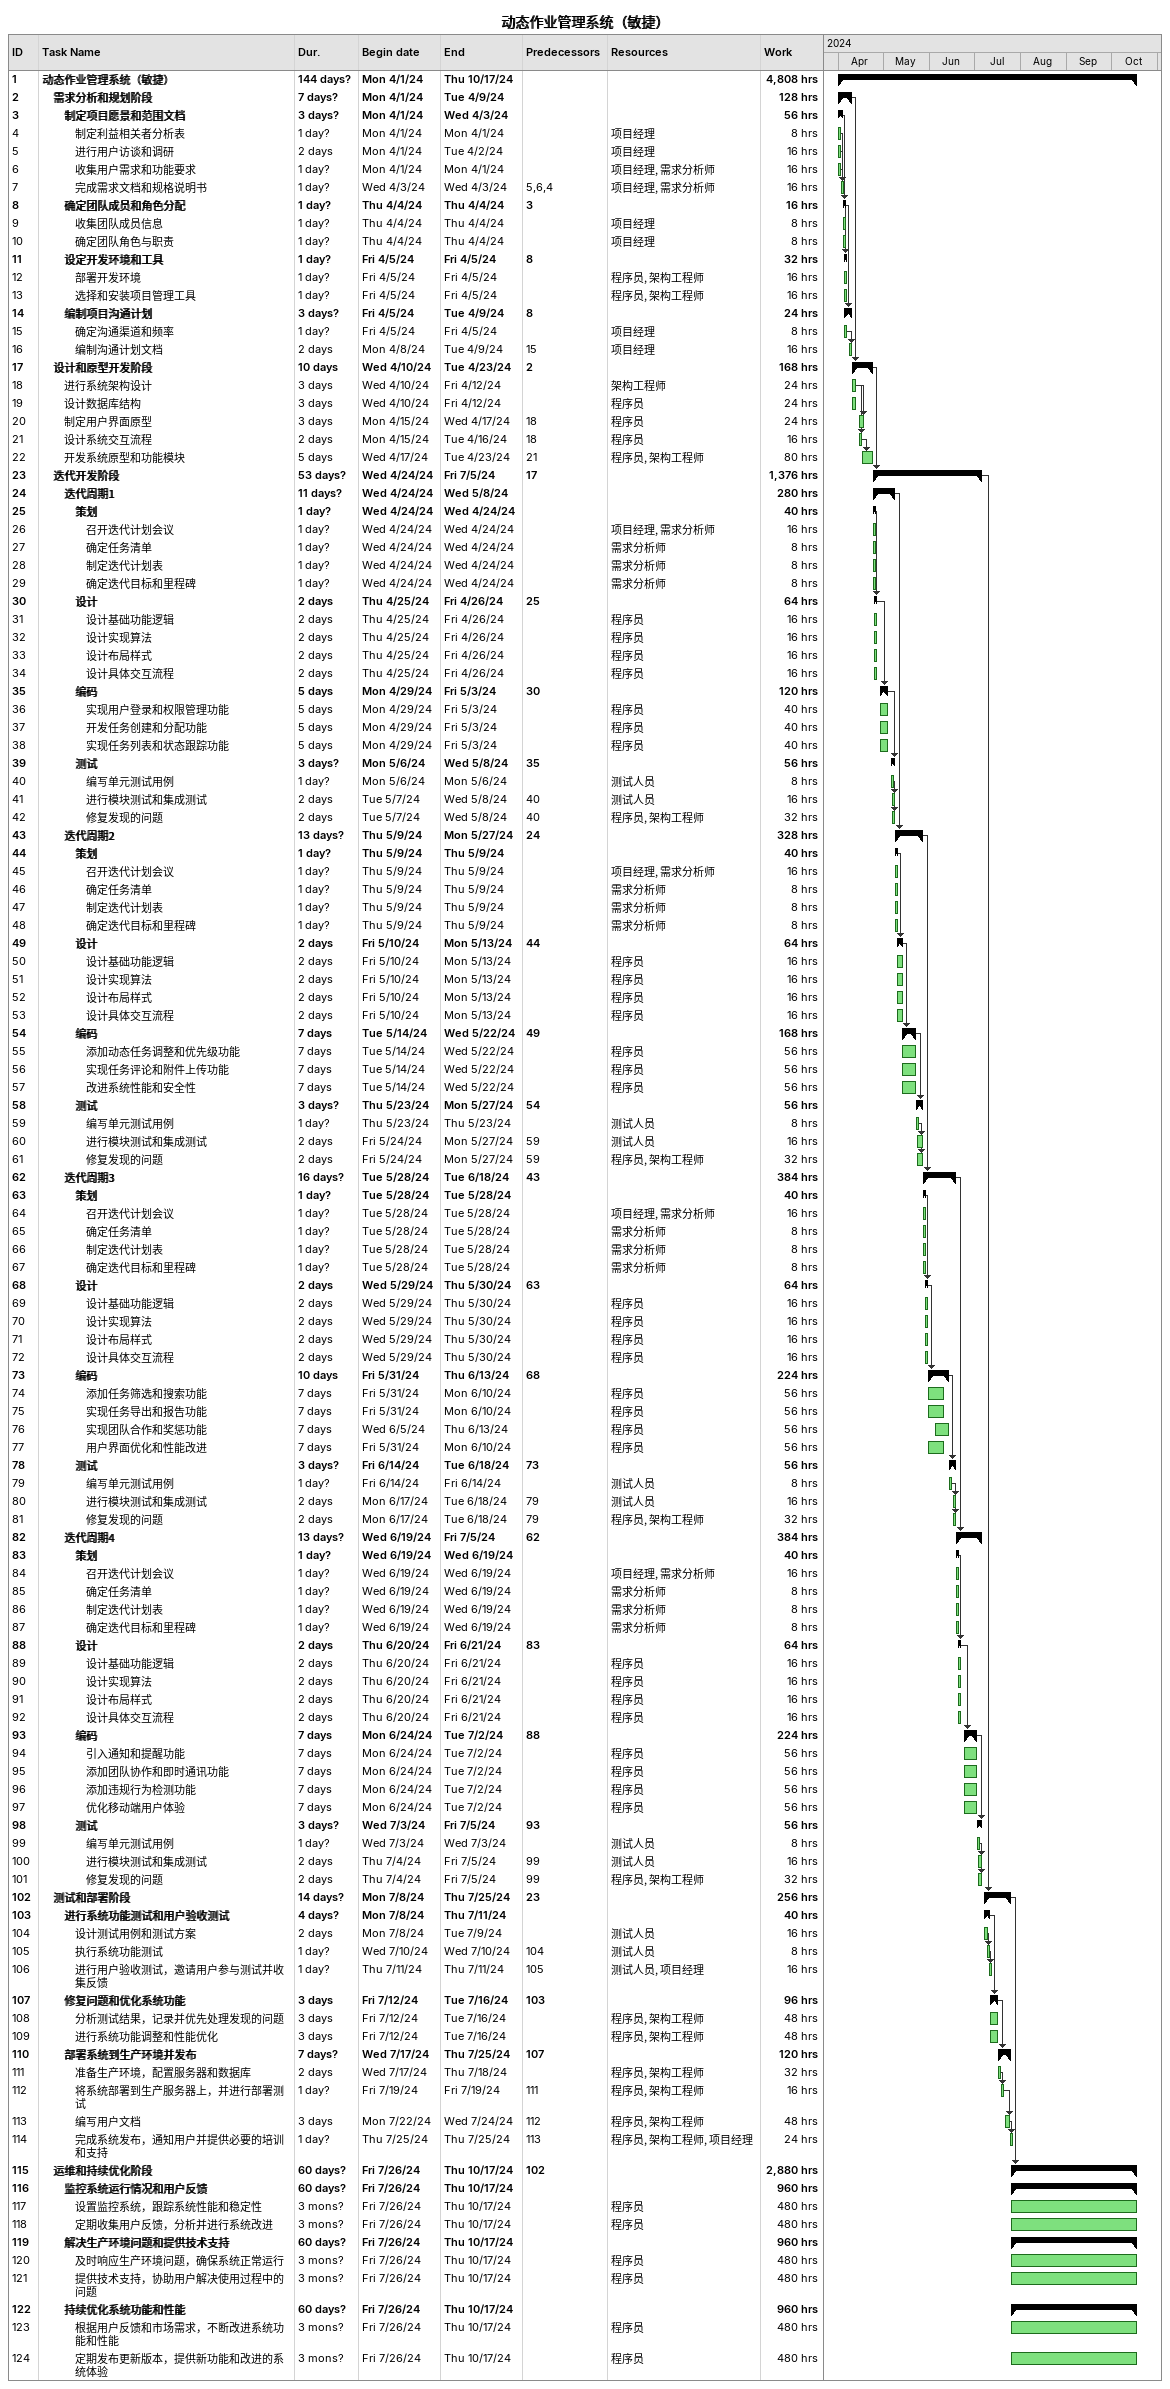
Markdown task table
动态作业管理系统（敏捷）

| ID | Level | Task | Duration | Start | Finish | Predecessors | Resources | Work (h) |
|---|---|---|---|---|---|---|---|---|
| 1 | 1 | **动态作业管理系统（敏捷）** | 144d? | 2024-04-01 | 2024-10-17 |  |  | 4808 |
| 2 | 2 | **需求分析和规划阶段** | 7d? | 2024-04-01 | 2024-04-09 |  |  | 128 |
| 3 | 3 | **制定项目愿景和范围文档** | 3d? | 2024-04-01 | 2024-04-03 |  |  | 56 |
| 4 | 4 | 制定利益相关者分析表 | 1d? | 2024-04-01 | 2024-04-01 |  | 项目经理 | 8 |
| 5 | 4 | 进行用户访谈和调研 | 2d | 2024-04-01 | 2024-04-02 |  | 项目经理 | 16 |
| 6 | 4 | 收集用户需求和功能要求 | 1d? | 2024-04-01 | 2024-04-01 |  | 项目经理, 需求分析师 | 16 |
| 7 | 4 | 完成需求文档和规格说明书 | 1d? | 2024-04-03 | 2024-04-03 | 5, 6, 4 | 项目经理, 需求分析师 | 16 |
| 8 | 3 | **确定团队成员和角色分配** | 1d? | 2024-04-04 | 2024-04-04 | 3 |  | 16 |
| 9 | 4 | 收集团队成员信息 | 1d? | 2024-04-04 | 2024-04-04 |  | 项目经理 | 8 |
| 10 | 4 | 确定团队角色与职责 | 1d? | 2024-04-04 | 2024-04-04 |  | 项目经理 | 8 |
| 11 | 3 | **设定开发环境和工具** | 1d? | 2024-04-05 | 2024-04-05 | 8 |  | 32 |
| 12 | 4 | 部署开发环境 | 1d? | 2024-04-05 | 2024-04-05 |  | 程序员, 架构工程师 | 16 |
| 13 | 4 | 选择和安装项目管理工具 | 1d? | 2024-04-05 | 2024-04-05 |  | 程序员, 架构工程师 | 16 |
| 14 | 3 | **编制项目沟通计划** | 3d? | 2024-04-05 | 2024-04-09 | 8 |  | 24 |
| 15 | 4 | 确定沟通渠道和频率 | 1d? | 2024-04-05 | 2024-04-05 |  | 项目经理 | 8 |
| 16 | 4 | 编制沟通计划文档 | 2d | 2024-04-08 | 2024-04-09 | 15 | 项目经理 | 16 |
| 17 | 2 | **设计和原型开发阶段** | 10d | 2024-04-10 | 2024-04-23 | 2 |  | 168 |
| 18 | 3 | 进行系统架构设计 | 3d | 2024-04-10 | 2024-04-12 |  | 架构工程师 | 24 |
| 19 | 3 | 设计数据库结构 | 3d | 2024-04-10 | 2024-04-12 |  | 程序员 | 24 |
| 20 | 3 | 制定用户界面原型 | 3d | 2024-04-15 | 2024-04-17 | 18 | 程序员 | 24 |
| 21 | 3 | 设计系统交互流程 | 2d | 2024-04-15 | 2024-04-16 | 18 | 程序员 | 16 |
| 22 | 3 | 开发系统原型和功能模块 | 5d | 2024-04-17 | 2024-04-23 | 21 | 程序员, 架构工程师 | 80 |
| 23 | 2 | **迭代开发阶段** | 53d? | 2024-04-24 | 2024-07-05 | 17 |  | 1376 |
| 24 | 3 | **迭代周期1** | 11d? | 2024-04-24 | 2024-05-08 |  |  | 280 |
| 25 | 4 | **策划** | 1d? | 2024-04-24 | 2024-04-24 |  |  | 40 |
| 26 | 5 | 召开迭代计划会议 | 1d? | 2024-04-24 | 2024-04-24 |  | 项目经理, 需求分析师 | 16 |
| 27 | 5 | 确定任务清单 | 1d? | 2024-04-24 | 2024-04-24 |  | 需求分析师 | 8 |
| 28 | 5 | 制定迭代计划表 | 1d? | 2024-04-24 | 2024-04-24 |  | 需求分析师 | 8 |
| 29 | 5 | 确定迭代目标和里程碑 | 1d? | 2024-04-24 | 2024-04-24 |  | 需求分析师 | 8 |
| 30 | 4 | **设计** | 2d | 2024-04-25 | 2024-04-26 | 25 |  | 64 |
| 31 | 5 | 设计基础功能逻辑 | 2d | 2024-04-25 | 2024-04-26 |  | 程序员 | 16 |
| 32 | 5 | 设计实现算法 | 2d | 2024-04-25 | 2024-04-26 |  | 程序员 | 16 |
| 33 | 5 | 设计布局样式 | 2d | 2024-04-25 | 2024-04-26 |  | 程序员 | 16 |
| 34 | 5 | 设计具体交互流程 | 2d | 2024-04-25 | 2024-04-26 |  | 程序员 | 16 |
| 35 | 4 | **编码** | 5d | 2024-04-29 | 2024-05-03 | 30 |  | 120 |
| 36 | 5 | 实现用户登录和权限管理功能 | 5d | 2024-04-29 | 2024-05-03 |  | 程序员 | 40 |
| 37 | 5 | 开发任务创建和分配功能 | 5d | 2024-04-29 | 2024-05-03 |  | 程序员 | 40 |
| 38 | 5 | 实现任务列表和状态跟踪功能 | 5d | 2024-04-29 | 2024-05-03 |  | 程序员 | 40 |
| 39 | 4 | **测试** | 3d? | 2024-05-06 | 2024-05-08 | 35 |  | 56 |
| 40 | 5 | 编写单元测试用例 | 1d? | 2024-05-06 | 2024-05-06 |  | 测试人员 | 8 |
| 41 | 5 | 进行模块测试和集成测试 | 2d | 2024-05-07 | 2024-05-08 | 40 | 测试人员 | 16 |
| 42 | 5 | 修复发现的问题 | 2d | 2024-05-07 | 2024-05-08 | 40 | 程序员, 架构工程师 | 32 |
| 43 | 3 | **迭代周期2** | 13d? | 2024-05-09 | 2024-05-27 | 24 |  | 328 |
| 44 | 4 | **策划** | 1d? | 2024-05-09 | 2024-05-09 |  |  | 40 |
| 45 | 5 | 召开迭代计划会议 | 1d? | 2024-05-09 | 2024-05-09 |  | 项目经理, 需求分析师 | 16 |
| 46 | 5 | 确定任务清单 | 1d? | 2024-05-09 | 2024-05-09 |  | 需求分析师 | 8 |
| 47 | 5 | 制定迭代计划表 | 1d? | 2024-05-09 | 2024-05-09 |  | 需求分析师 | 8 |
| 48 | 5 | 确定迭代目标和里程碑 | 1d? | 2024-05-09 | 2024-05-09 |  | 需求分析师 | 8 |
| 49 | 4 | **设计** | 2d | 2024-05-10 | 2024-05-13 | 44 |  | 64 |
| 50 | 5 | 设计基础功能逻辑 | 2d | 2024-05-10 | 2024-05-13 |  | 程序员 | 16 |
| 51 | 5 | 设计实现算法 | 2d | 2024-05-10 | 2024-05-13 |  | 程序员 | 16 |
| 52 | 5 | 设计布局样式 | 2d | 2024-05-10 | 2024-05-13 |  | 程序员 | 16 |
| 53 | 5 | 设计具体交互流程 | 2d | 2024-05-10 | 2024-05-13 |  | 程序员 | 16 |
| 54 | 4 | **编码** | 7d | 2024-05-14 | 2024-05-22 | 49 |  | 168 |
| 55 | 5 | 添加动态任务调整和优先级功能 | 7d | 2024-05-14 | 2024-05-22 |  | 程序员 | 56 |
| 56 | 5 | 实现任务评论和附件上传功能 | 7d | 2024-05-14 | 2024-05-22 |  | 程序员 | 56 |
| 57 | 5 | 改进系统性能和安全性 | 7d | 2024-05-14 | 2024-05-22 |  | 程序员 | 56 |
| 58 | 4 | **测试** | 3d? | 2024-05-23 | 2024-05-27 | 54 |  | 56 |
| 59 | 5 | 编写单元测试用例 | 1d? | 2024-05-23 | 2024-05-23 |  | 测试人员 | 8 |
| 60 | 5 | 进行模块测试和集成测试 | 2d | 2024-05-24 | 2024-05-27 | 59 | 测试人员 | 16 |
| 61 | 5 | 修复发现的问题 | 2d | 2024-05-24 | 2024-05-27 | 59 | 程序员, 架构工程师 | 32 |
| 62 | 3 | **迭代周期3** | 16d? | 2024-05-28 | 2024-06-18 | 43 |  | 384 |
| 63 | 4 | **策划** | 1d? | 2024-05-28 | 2024-05-28 |  |  | 40 |
| 64 | 5 | 召开迭代计划会议 | 1d? | 2024-05-28 | 2024-05-28 |  | 项目经理, 需求分析师 | 16 |
| 65 | 5 | 确定任务清单 | 1d? | 2024-05-28 | 2024-05-28 |  | 需求分析师 | 8 |
| 66 | 5 | 制定迭代计划表 | 1d? | 2024-05-28 | 2024-05-28 |  | 需求分析师 | 8 |
| 67 | 5 | 确定迭代目标和里程碑 | 1d? | 2024-05-28 | 2024-05-28 |  | 需求分析师 | 8 |
| 68 | 4 | **设计** | 2d | 2024-05-29 | 2024-05-30 | 63 |  | 64 |
| 69 | 5 | 设计基础功能逻辑 | 2d | 2024-05-29 | 2024-05-30 |  | 程序员 | 16 |
| 70 | 5 | 设计实现算法 | 2d | 2024-05-29 | 2024-05-30 |  | 程序员 | 16 |
| 71 | 5 | 设计布局样式 | 2d | 2024-05-29 | 2024-05-30 |  | 程序员 | 16 |
| 72 | 5 | 设计具体交互流程 | 2d | 2024-05-29 | 2024-05-30 |  | 程序员 | 16 |
| 73 | 4 | **编码** | 10d | 2024-05-31 | 2024-06-13 | 68 |  | 224 |
| 74 | 5 | 添加任务筛选和搜索功能 | 7d | 2024-05-31 | 2024-06-10 |  | 程序员 | 56 |
| 75 | 5 | 实现任务导出和报告功能 | 7d | 2024-05-31 | 2024-06-10 |  | 程序员 | 56 |
| 76 | 5 | 实现团队合作和奖惩功能 | 7d | 2024-06-05 | 2024-06-13 |  | 程序员 | 56 |
| 77 | 5 | 用户界面优化和性能改进 | 7d | 2024-05-31 | 2024-06-10 |  | 程序员 | 56 |
| 78 | 4 | **测试** | 3d? | 2024-06-14 | 2024-06-18 | 73 |  | 56 |
| 79 | 5 | 编写单元测试用例 | 1d? | 2024-06-14 | 2024-06-14 |  | 测试人员 | 8 |
| 80 | 5 | 进行模块测试和集成测试 | 2d | 2024-06-17 | 2024-06-18 | 79 | 测试人员 | 16 |
| 81 | 5 | 修复发现的问题 | 2d | 2024-06-17 | 2024-06-18 | 79 | 程序员, 架构工程师 | 32 |
| 82 | 3 | **迭代周期4** | 13d? | 2024-06-19 | 2024-07-05 | 62 |  | 384 |
| 83 | 4 | **策划** | 1d? | 2024-06-19 | 2024-06-19 |  |  | 40 |
| 84 | 5 | 召开迭代计划会议 | 1d? | 2024-06-19 | 2024-06-19 |  | 项目经理, 需求分析师 | 16 |
| 85 | 5 | 确定任务清单 | 1d? | 2024-06-19 | 2024-06-19 |  | 需求分析师 | 8 |
| 86 | 5 | 制定迭代计划表 | 1d? | 2024-06-19 | 2024-06-19 |  | 需求分析师 | 8 |
| 87 | 5 | 确定迭代目标和里程碑 | 1d? | 2024-06-19 | 2024-06-19 |  | 需求分析师 | 8 |
| 88 | 4 | **设计** | 2d | 2024-06-20 | 2024-06-21 | 83 |  | 64 |
| 89 | 5 | 设计基础功能逻辑 | 2d | 2024-06-20 | 2024-06-21 |  | 程序员 | 16 |
| 90 | 5 | 设计实现算法 | 2d | 2024-06-20 | 2024-06-21 |  | 程序员 | 16 |
| 91 | 5 | 设计布局样式 | 2d | 2024-06-20 | 2024-06-21 |  | 程序员 | 16 |
| 92 | 5 | 设计具体交互流程 | 2d | 2024-06-20 | 2024-06-21 |  | 程序员 | 16 |
| 93 | 4 | **编码** | 7d | 2024-06-24 | 2024-07-02 | 88 |  | 224 |
| 94 | 5 | 引入通知和提醒功能 | 7d | 2024-06-24 | 2024-07-02 |  | 程序员 | 56 |
| 95 | 5 | 添加团队协作和即时通讯功能 | 7d | 2024-06-24 | 2024-07-02 |  | 程序员 | 56 |
| 96 | 5 | 添加违规行为检测功能 | 7d | 2024-06-24 | 2024-07-02 |  | 程序员 | 56 |
| 97 | 5 | 优化移动端用户体验 | 7d | 2024-06-24 | 2024-07-02 |  | 程序员 | 56 |
| 98 | 4 | **测试** | 3d? | 2024-07-03 | 2024-07-05 | 93 |  | 56 |
| 99 | 5 | 编写单元测试用例 | 1d? | 2024-07-03 | 2024-07-03 |  | 测试人员 | 8 |
| 100 | 5 | 进行模块测试和集成测试 | 2d | 2024-07-04 | 2024-07-05 | 99 | 测试人员 | 16 |
| 101 | 5 | 修复发现的问题 | 2d | 2024-07-04 | 2024-07-05 | 99 | 程序员, 架构工程师 | 32 |
| 102 | 2 | **测试和部署阶段** | 14d? | 2024-07-08 | 2024-07-25 | 23 |  | 256 |
| 103 | 3 | **进行系统功能测试和用户验收测试** | 4d? | 2024-07-08 | 2024-07-11 |  |  | 40 |
| 104 | 4 | 设计测试用例和测试方案 | 2d | 2024-07-08 | 2024-07-09 |  | 测试人员 | 16 |
| 105 | 4 | 执行系统功能测试 | 1d? | 2024-07-10 | 2024-07-10 | 104 | 测试人员 | 8 |
| 106 | 4 | 进行用户验收测试，邀请用户参与测试并收集反馈 | 1d? | 2024-07-11 | 2024-07-11 | 105 | 测试人员, 项目经理 | 16 |
| 107 | 3 | **修复问题和优化系统功能** | 3d | 2024-07-12 | 2024-07-16 | 103 |  | 96 |
| 108 | 4 | 分析测试结果，记录并优先处理发现的问题 | 3d | 2024-07-12 | 2024-07-16 |  | 程序员, 架构工程师 | 48 |
| 109 | 4 | 进行系统功能调整和性能优化 | 3d | 2024-07-12 | 2024-07-16 |  | 程序员, 架构工程师 | 48 |
| 110 | 3 | **部署系统到生产环境并发布** | 7d? | 2024-07-17 | 2024-07-25 | 107 |  | 120 |
| 111 | 4 | 准备生产环境，配置服务器和数据库 | 2d | 2024-07-17 | 2024-07-18 |  | 程序员, 架构工程师 | 32 |
| 112 | 4 | 将系统部署到生产服务器上，并进行部署测试 | 1d? | 2024-07-19 | 2024-07-19 | 111 | 程序员, 架构工程师 | 16 |
| 113 | 4 | 编写用户文档 | 3d | 2024-07-22 | 2024-07-24 | 112 | 程序员, 架构工程师 | 48 |
| 114 | 4 | 完成系统发布，通知用户并提供必要的培训和支持 | 1d? | 2024-07-25 | 2024-07-25 | 113 | 程序员, 架构工程师, 项目经理 | 24 |
| 115 | 2 | **运维和持续优化阶段** | 60d? | 2024-07-26 | 2024-10-17 | 102 |  | 2880 |
| 116 | 3 | **监控系统运行情况和用户反馈** | 60d? | 2024-07-26 | 2024-10-17 |  |  | 960 |
| 117 | 4 | 设置监控系统，跟踪系统性能和稳定性 | 3mo? | 2024-07-26 | 2024-10-17 |  | 程序员 | 480 |
| 118 | 4 | 定期收集用户反馈，分析并进行系统改进 | 3mo? | 2024-07-26 | 2024-10-17 |  | 程序员 | 480 |
| 119 | 3 | **解决生产环境问题和提供技术支持** | 60d? | 2024-07-26 | 2024-10-17 |  |  | 960 |
| 120 | 4 | 及时响应生产环境问题，确保系统正常运行 | 3mo? | 2024-07-26 | 2024-10-17 |  | 程序员 | 480 |
| 121 | 4 | 提供技术支持，协助用户解决使用过程中的问题 | 3mo? | 2024-07-26 | 2024-10-17 |  | 程序员 | 480 |
| 122 | 3 | **持续优化系统功能和性能** | 60d? | 2024-07-26 | 2024-10-17 |  |  | 960 |
| 123 | 4 | 根据用户反馈和市场需求，不断改进系统功能和性能 | 3mo? | 2024-07-26 | 2024-10-17 |  | 程序员 | 480 |
| 124 | 4 | 定期发布更新版本，提供新功能和改进的系统体验 | 3mo? | 2024-07-26 | 2024-10-17 |  | 程序员 | 480 |
